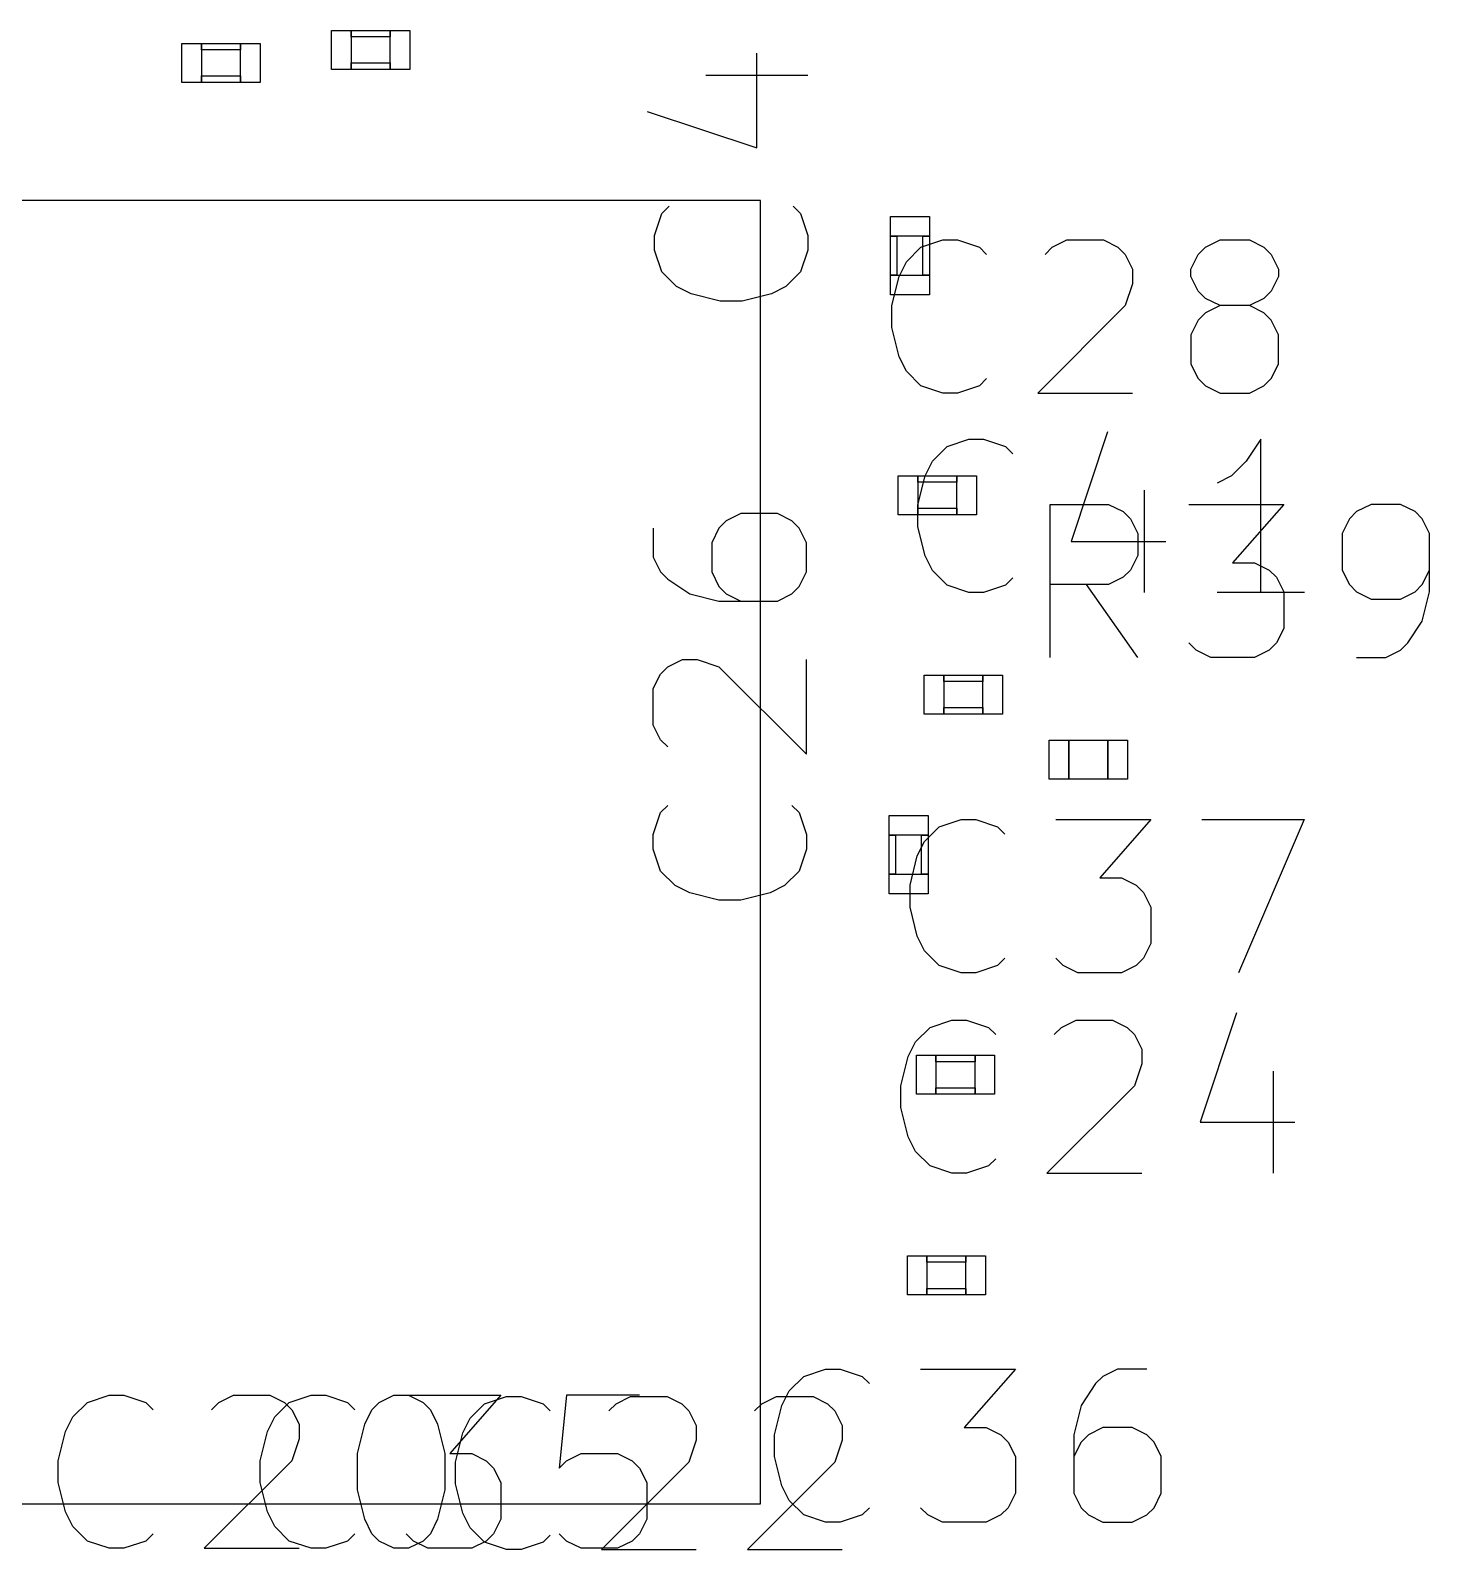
# Model space of a CAD drawing. Header units: millimetres. Extents: x 0 to 100, y 0 to 100.
# Drawn here: x 55.1 to 65.84, y 35.31 to 46.98 of the extents above; entities that cross this region are included whole.
import ezdxf

# ---------------------------------------------------------------- set-up
doc = ezdxf.new("R2010")
doc.units = ezdxf.units.MM
doc.layers.add('F.Fab', color=9, linetype='CONTINUOUS', true_color=0xafafaf)
doc.layers.add('F.Silkscreen', color=41, linetype='CONTINUOUS', true_color=0xf2eda1)

msp = doc.modelspace()

# ---------------------------------------------------------------- linework, layer by layer
at = {"layer": 'F.Fab', "linetype": 'CONTINUOUS'}
for p, q in [((57.41, 46.68), (57.41, 46.98)), ((57.41, 46.98), (57.56, 46.98)), ((57.56, 46.98), (57.56, 46.68)), ((57.56, 46.93), (57.56, 46.98)), ((57.56, 46.98), (57.86, 46.98)), ((57.86, 46.93), (57.56, 46.93)), ((57.86, 46.98), (57.86, 46.93)), ((57.86, 46.68), (57.86, 46.98)), ((57.86, 46.98), (58.01, 46.98)), ((58.01, 46.98), (58.01, 46.68)), ((56.26, 46.58), (56.26, 46.88)), ((56.26, 46.88), (56.41, 46.88)), ((56.41, 46.88), (56.41, 46.58)), ((56.41, 46.83), (56.41, 46.88)), ((56.41, 46.88), (56.71, 46.88)), ((56.71, 46.83), (56.41, 46.83)), ((56.71, 46.88), (56.71, 46.83)), ((56.71, 46.58), (56.71, 46.88)), ((56.71, 46.88), (56.86, 46.88)), ((56.86, 46.88), (56.86, 46.58)), ((57.56, 46.68), (57.41, 46.68)), ((57.56, 46.68), (57.56, 46.73)), ((57.56, 46.73), (57.86, 46.73)), ((57.86, 46.68), (57.56, 46.68)), ((57.86, 46.73), (57.86, 46.68)), ((58.01, 46.68), (57.86, 46.68)), ((56.41, 46.58), (56.26, 46.58)), ((56.41, 46.58), (56.41, 46.63)), ((56.41, 46.63), (56.71, 46.63)), ((56.71, 46.58), (56.41, 46.58)), ((56.71, 46.63), (56.71, 46.58)), ((56.86, 46.58), (56.71, 46.58)), ((60.7038, 45.6738), (50.6962, 45.6738)), ((55.5984, 45.6738), (55.2936, 45.6738)), ((56.1064, 45.6738), (55.8016, 45.6738)), ((56.589, 45.6738), (56.3096, 45.6738)), ((57.097, 45.6738), (56.7922, 45.6738)), ((57.605, 45.6738), (57.3002, 45.6738)), ((58.0876, 45.6738), (57.8082, 45.6738)), ((58.5956, 45.6738), (58.2908, 45.6738)), ((59.1036, 45.6738), (58.7988, 45.6738)), ((59.6116, 45.6738), (59.3068, 45.6738)), ((60.0942, 45.6738), (59.7894, 45.6738)), ((60.7038, 35.6662), (60.7038, 45.6738)), ((61.7, 45.4), (61.7, 45.55)), ((61.7, 45.55), (62, 45.55)), ((62, 45.55), (62, 45.4)), ((61.7, 45.1), (61.7, 45.4)), ((61.7, 45.4), (61.75, 45.4)), ((62, 45.4), (61.7, 45.4)), ((61.75, 45.4), (61.75, 45.1)), ((61.95, 45.1), (61.95, 45.4)), ((61.95, 45.4), (62, 45.4)), ((62, 45.4), (62, 45.1)), ((60.7038, 44.7594), (60.7038, 45.0642)), ((61.75, 45.1), (61.7, 45.1)), ((61.7, 44.95), (61.7, 45.1)), ((61.7, 45.1), (62, 45.1)), ((62, 45.1), (61.95, 45.1)), ((62, 45.1), (62, 44.95)), ((62, 44.95), (61.7, 44.95)), ((60.7038, 44.2768), (60.7038, 44.5816)), ((60.7038, 43.7688), (60.7038, 44.0736)), ((60.7038, 43.2608), (60.7038, 43.5656)), ((61.76, 43.26), (61.76, 43.56)), ((61.76, 43.56), (61.91, 43.56)), ((61.91, 43.56), (61.91, 43.26)), ((61.91, 43.51), (61.91, 43.56)), ((61.91, 43.56), (62.21, 43.56)), ((62.21, 43.56), (62.21, 43.51)), ((62.21, 43.26), (62.21, 43.56)), ((62.21, 43.56), (62.36, 43.56)), ((62.36, 43.56), (62.36, 43.26)), ((62.21, 43.51), (61.91, 43.51)), ((61.91, 43.26), (61.91, 43.31)), ((61.91, 43.31), (62.21, 43.31)), ((62.21, 43.31), (62.21, 43.26)), ((61.91, 43.26), (61.76, 43.26)), ((62.21, 43.26), (61.91, 43.26)), ((62.36, 43.26), (62.21, 43.26)), ((60.7038, 42.7782), (60.7038, 43.0576)), ((60.7038, 42.2702), (60.7038, 42.575)), ((60.7038, 41.7622), (60.7038, 42.067)), ((61.96, 41.73), (61.96, 42.03)), ((61.96, 42.03), (62.11, 42.03)), ((62.11, 42.03), (62.11, 41.73)), ((62.11, 41.98), (62.11, 42.03)), ((62.11, 42.03), (62.41, 42.03)), ((62.41, 42.03), (62.41, 41.98)), ((62.41, 41.73), (62.41, 42.03)), ((62.41, 42.03), (62.56, 42.03)), ((62.56, 42.03), (62.56, 41.73)), ((62.41, 41.98), (62.11, 41.98)), ((62.11, 41.73), (62.11, 41.78)), ((62.11, 41.78), (62.41, 41.78)), ((62.41, 41.78), (62.41, 41.73)), ((62.11, 41.73), (61.96, 41.73)), ((62.41, 41.73), (62.11, 41.73)), ((62.56, 41.73), (62.41, 41.73)), ((60.7038, 41.2796), (60.7038, 41.559)), ((62.92, 41.23), (62.92, 41.53)), ((62.92, 41.53), (63.07, 41.53)), ((63.07, 41.53), (63.07, 41.23)), ((63.37, 41.23), (63.37, 41.53)), ((63.37, 41.53), (63.52, 41.53)), ((63.52, 41.53), (63.52, 41.23)), ((63.07, 41.23), (62.92, 41.23)), ((63.52, 41.23), (63.37, 41.23)), ((60.7038, 40.7716), (60.7038, 41.0764)), ((61.69, 40.8), (61.69, 40.95)), ((61.69, 40.95), (61.99, 40.95)), ((61.99, 40.95), (61.99, 40.8)), ((61.69, 40.5), (61.69, 40.8)), ((61.69, 40.8), (61.74, 40.8)), ((61.99, 40.8), (61.69, 40.8)), ((61.74, 40.8), (61.74, 40.5)), ((61.94, 40.5), (61.94, 40.8)), ((61.94, 40.8), (61.99, 40.8)), ((61.99, 40.8), (61.99, 40.5)), ((60.7038, 40.2636), (60.7038, 40.5684)), ((61.74, 40.5), (61.69, 40.5)), ((61.69, 40.35), (61.69, 40.5)), ((61.69, 40.5), (61.99, 40.5)), ((61.99, 40.5), (61.94, 40.5)), ((61.99, 40.5), (61.99, 40.35)), ((61.99, 40.35), (61.69, 40.35)), ((60.7038, 39.781), (60.7038, 40.0604)), ((60.7038, 39.273), (60.7038, 39.5778)), ((61.9, 38.81), (61.9, 39.11)), ((61.9, 39.11), (62.05, 39.11)), ((62.05, 39.11), (62.05, 38.81)), ((62.05, 39.06), (62.05, 39.11)), ((62.05, 39.11), (62.35, 39.11)), ((62.35, 39.11), (62.35, 39.06)), ((62.35, 38.81), (62.35, 39.11)), ((62.35, 39.11), (62.5, 39.11)), ((62.5, 39.11), (62.5, 38.81)), ((60.7038, 38.765), (60.7038, 39.0698)), ((62.35, 39.06), (62.05, 39.06)), ((62.05, 38.81), (62.05, 38.86)), ((62.05, 38.86), (62.35, 38.86)), ((62.35, 38.86), (62.35, 38.81)), ((62.05, 38.81), (61.9, 38.81)), ((62.35, 38.81), (62.05, 38.81)), ((62.5, 38.81), (62.35, 38.81)), ((60.7038, 38.2824), (60.7038, 38.5618)), ((60.7038, 37.7744), (60.7038, 38.0792)), ((60.7038, 37.2664), (60.7038, 37.5712)), ((61.83, 37.27), (61.83, 37.57)), ((61.83, 37.57), (61.98, 37.57)), ((61.98, 37.57), (61.98, 37.27)), ((61.98, 37.52), (61.98, 37.57)), ((61.98, 37.57), (62.28, 37.57)), ((62.28, 37.57), (62.28, 37.52)), ((62.28, 37.27), (62.28, 37.57)), ((62.28, 37.57), (62.43, 37.57)), ((62.43, 37.57), (62.43, 37.27)), ((62.28, 37.52), (61.98, 37.52)), ((61.98, 37.27), (61.83, 37.27)), ((61.98, 37.27), (61.98, 37.32)), ((61.98, 37.32), (62.28, 37.32)), ((62.28, 37.27), (61.98, 37.27)), ((62.28, 37.32), (62.28, 37.27)), ((62.43, 37.27), (62.28, 37.27)), ((60.7038, 36.7584), (60.7038, 37.0632)), ((60.7038, 36.2758), (60.7038, 36.5806)), ((50.6962, 35.6662), (60.7038, 35.6662)), ((55.2936, 35.6662), (55.5984, 35.6662)), ((55.8016, 35.6662), (56.1064, 35.6662)), ((56.3096, 35.6662), (56.589, 35.6662)), ((56.7922, 35.6662), (57.097, 35.6662)), ((57.3002, 35.6662), (57.605, 35.6662)), ((57.8082, 35.6662), (58.0876, 35.6662)), ((58.2908, 35.6662), (58.5956, 35.6662)), ((58.7988, 35.6662), (59.1036, 35.6662)), ((59.3068, 35.6662), (59.6116, 35.6662)), ((59.7894, 35.6662), (60.0942, 35.6662))]:
    msp.add_line(p, q, dxfattribs=at)
at = {"layer": 'F.Silkscreen', "linetype": 'CONTINUOUS'}
for p, q in [((60.673979, 46.077122), (60.673979, 46.805449)), ((60.281803, 46.637374), (61.066155, 46.637374)), ((59.833602, 46.357248), (60.673979, 46.077122)), ((59.945652, 45.572896), (60.001677, 45.628921)), ((60.7038, 45.6738), (60.4244, 45.6738)), ((60.7038, 45.3944), (60.7038, 45.6738)), ((60.954104, 45.628921), (61.01013, 45.572896)), ((59.889627, 45.40482), (59.945652, 45.572896)), ((61.01013, 45.572896), (61.066155, 45.40482)), ((59.889627, 45.29277), (59.889627, 45.40482)), ((61.066155, 45.40482), (61.066155, 45.29277)), ((59.945652, 45.124695), (59.889627, 45.29277)), ((61.066155, 45.29277), (61.01013, 45.124695)), ((61.822644, 45.202297), (61.934695, 45.314347)), ((61.934695, 45.314347), (62.10277, 45.370372)), ((62.10277, 45.370372), (62.21482, 45.370372)), ((62.21482, 45.370372), (62.382896, 45.314347)), ((62.382896, 45.314347), (62.438921, 45.258322)), ((62.887122, 45.258322), (62.943147, 45.314347)), ((62.943147, 45.314347), (63.055198, 45.370372)), ((63.055198, 45.370372), (63.335323, 45.370372)), ((63.335323, 45.370372), (63.447374, 45.314347)), ((63.447374, 45.314347), (63.503399, 45.258322)), ((64.06365, 45.258322), (64.119675, 45.314347)), ((64.119675, 45.314347), (64.231726, 45.370372)), ((64.231726, 45.370372), (64.455826, 45.370372)), ((64.455826, 45.370372), (64.567877, 45.314347)), ((64.567877, 45.314347), (64.623902, 45.258322)), ((61.766619, 45.090247), (61.822644, 45.202297)), ((63.503399, 45.258322), (63.559424, 45.146272)), ((64.007625, 45.146272), (64.06365, 45.258322)), ((64.623902, 45.258322), (64.679927, 45.146272)), ((60.057702, 45.012644), (59.945652, 45.124695)), ((61.01013, 45.124695), (60.898079, 45.012644)), ((61.710594, 44.866146), (61.766619, 45.090247)), ((63.559424, 45.034222), (63.503399, 44.866146)), ((63.559424, 45.146272), (63.559424, 45.034222)), ((64.007625, 45.090247), (64.007625, 45.146272)), ((64.06365, 44.978196), (64.007625, 45.090247)), ((64.679927, 45.090247), (64.623902, 44.978196)), ((64.679927, 45.146272), (64.679927, 45.090247)), ((60.169752, 44.956619), (60.057702, 45.012644)), ((60.393853, 44.900594), (60.169752, 44.956619)), ((60.786029, 44.956619), (60.561928, 44.900594)), ((60.898079, 45.012644), (60.786029, 44.956619)), ((64.119675, 44.922171), (64.06365, 44.978196)), ((64.231726, 44.866146), (64.119675, 44.922171)), ((64.567877, 44.922171), (64.455826, 44.866146)), ((64.623902, 44.978196), (64.567877, 44.922171)), ((60.561928, 44.900594), (60.393853, 44.900594)), ((61.710594, 44.698071), (61.710594, 44.866146)), ((63.503399, 44.866146), (62.831097, 44.193844)), ((64.119675, 44.810121), (64.06365, 44.754096)), ((64.231726, 44.866146), (64.119675, 44.810121)), ((64.455826, 44.866146), (64.231726, 44.866146)), ((64.567877, 44.810121), (64.455826, 44.866146)), ((64.623902, 44.754096), (64.567877, 44.810121)), ((61.766619, 44.47397), (61.710594, 44.698071)), ((64.06365, 44.754096), (64.007625, 44.642046)), ((64.679927, 44.642046), (64.623902, 44.754096)), ((64.007625, 44.642046), (64.007625, 44.417945)), ((64.679927, 44.417945), (64.679927, 44.642046)), ((61.822644, 44.36192), (61.766619, 44.47397)), ((61.934695, 44.24987), (61.822644, 44.36192)), ((64.007625, 44.417945), (64.06365, 44.305895)), ((64.623902, 44.305895), (64.679927, 44.417945)), ((62.10277, 44.193844), (61.934695, 44.24987)), ((62.382896, 44.24987), (62.21482, 44.193844)), ((62.438921, 44.305895), (62.382896, 44.24987)), ((64.06365, 44.305895), (64.119675, 44.24987)), ((64.119675, 44.24987), (64.231726, 44.193844)), ((64.455826, 44.193844), (64.567877, 44.24987)), ((64.567877, 44.24987), (64.623902, 44.305895)), ((62.21482, 44.193844), (62.10277, 44.193844)), ((62.831097, 44.193844), (63.559424, 44.193844)), ((64.231726, 44.193844), (64.455826, 44.193844)), ((63.367248, 43.896398), (63.087122, 43.05602)), ((62.022644, 43.672297), (62.134695, 43.784347)), ((62.134695, 43.784347), (62.30277, 43.840372)), ((62.30277, 43.840372), (62.41482, 43.840372)), ((62.41482, 43.840372), (62.582896, 43.784347)), ((62.582896, 43.784347), (62.638921, 43.728322)), ((64.543776, 43.840372), (64.431726, 43.672297)), ((64.543776, 42.663844), (64.543776, 43.840372)), ((61.966619, 43.560247), (62.022644, 43.672297)), ((64.431726, 43.672297), (64.319675, 43.560247)), ((61.910594, 43.336146), (61.966619, 43.560247)), ((64.319675, 43.560247), (64.207625, 43.504222)), ((63.647374, 43.448196), (63.647374, 42.663844)), ((61.910594, 43.168071), (61.910594, 43.336146)), ((62.926619, 42.163844), (62.926619, 43.340372)), ((62.926619, 43.340372), (63.37482, 43.340372)), ((63.37482, 43.340372), (63.486871, 43.284347)), ((63.486871, 43.284347), (63.542896, 43.228322)), ((63.991097, 43.340372), (64.719424, 43.340372)), ((64.719424, 43.340372), (64.327248, 42.892171)), ((65.279675, 43.284347), (65.22365, 43.228322)), ((65.391726, 43.340372), (65.279675, 43.284347)), ((65.615826, 43.340372), (65.391726, 43.340372)), ((65.727877, 43.284347), (65.615826, 43.340372)), ((65.783902, 43.228322), (65.727877, 43.284347)), ((60.439878, 43.213902), (60.383853, 43.157877)), ((60.551928, 43.269927), (60.439878, 43.213902)), ((60.832054, 43.269927), (60.551928, 43.269927)), ((60.944104, 43.213902), (60.832054, 43.269927)), ((61.00013, 43.157877), (60.944104, 43.213902)), ((61.966619, 42.94397), (61.910594, 43.168071)), ((63.542896, 43.228322), (63.598921, 43.116272)), ((65.22365, 43.228322), (65.167625, 43.116272)), ((65.839927, 43.116272), (65.783902, 43.228322)), ((59.879627, 43.157877), (59.879627, 42.933776)), ((60.383853, 43.157877), (60.327828, 43.045826)), ((61.056155, 43.045826), (61.00013, 43.157877)), ((63.087122, 43.05602), (63.815449, 43.05602)), ((63.598921, 43.116272), (63.598921, 42.948196)), ((65.167625, 43.116272), (65.167625, 42.836146)), ((65.839927, 42.668071), (65.839927, 43.116272)), ((59.879627, 42.933776), (59.935652, 42.821726)), ((60.327828, 43.045826), (60.327828, 42.821726)), ((61.056155, 42.821726), (61.056155, 43.045826)), ((62.022644, 42.83192), (61.966619, 42.94397)), ((63.598921, 42.948196), (63.542896, 42.836146)), ((59.935652, 42.821726), (59.991677, 42.765701)), ((60.327828, 42.821726), (60.383853, 42.709675)), ((61.00013, 42.709675), (61.056155, 42.821726)), ((62.134695, 42.71987), (62.022644, 42.83192)), ((63.542896, 42.836146), (63.486871, 42.780121)), ((64.327248, 42.892171), (64.495323, 42.892171)), ((64.495323, 42.892171), (64.607374, 42.836146)), ((64.607374, 42.836146), (64.663399, 42.780121)), ((65.167625, 42.836146), (65.22365, 42.724096)), ((65.783902, 42.724096), (65.839927, 42.836146)), ((59.991677, 42.765701), (60.159752, 42.65365)), ((60.383853, 42.709675), (60.439878, 42.65365)), ((60.944104, 42.65365), (61.00013, 42.709675)), ((62.30277, 42.663844), (62.134695, 42.71987)), ((62.582896, 42.71987), (62.41482, 42.663844)), ((62.638921, 42.775895), (62.582896, 42.71987)), ((63.37482, 42.724096), (62.926619, 42.724096)), ((63.598921, 42.163844), (63.206745, 42.724096)), ((63.486871, 42.780121), (63.37482, 42.724096)), ((64.663399, 42.780121), (64.719424, 42.668071)), ((65.22365, 42.724096), (65.279675, 42.668071)), ((65.727877, 42.668071), (65.783902, 42.724096)), ((60.159752, 42.65365), (60.383853, 42.597625)), ((60.383853, 42.597625), (60.832054, 42.597625)), ((60.439878, 42.65365), (60.551928, 42.597625)), ((60.832054, 42.597625), (60.944104, 42.65365)), ((62.41482, 42.663844), (62.30277, 42.663844)), ((64.879927, 42.663844), (64.207625, 42.663844)), ((64.719424, 42.668071), (64.719424, 42.387945)), ((65.279675, 42.668071), (65.391726, 42.612046)), ((65.391726, 42.612046), (65.615826, 42.612046)), ((65.615826, 42.612046), (65.727877, 42.668071)), ((65.783902, 42.44397), (65.839927, 42.668071)), ((64.719424, 42.387945), (64.663399, 42.275895)), ((65.671851, 42.275895), (65.783902, 42.44397)), ((64.047122, 42.21987), (63.991097, 42.275895)), ((64.663399, 42.275895), (64.607374, 42.21987)), ((65.615826, 42.21987), (65.671851, 42.275895)), ((59.991677, 42.093399), (60.103727, 42.149424)), ((60.103727, 42.149424), (60.215778, 42.149424)), ((60.215778, 42.149424), (60.383853, 42.093399)), ((61.056155, 41.421097), (61.056155, 42.149424)), ((64.159172, 42.163844), (64.047122, 42.21987)), ((64.495323, 42.163844), (64.159172, 42.163844)), ((64.607374, 42.21987), (64.495323, 42.163844)), ((65.279675, 42.163844), (65.503776, 42.163844)), ((65.503776, 42.163844), (65.615826, 42.21987)), ((59.879627, 41.925323), (59.935652, 42.037374)), ((59.935652, 42.037374), (59.991677, 42.093399)), ((60.383853, 42.093399), (61.056155, 41.421097)), ((59.879627, 41.645198), (59.879627, 41.925323)), ((59.935652, 41.533147), (59.879627, 41.645198)), ((59.991677, 41.477122), (59.935652, 41.533147)), ((63.07, 41.23), (63.07, 41.53)), ((63.07, 41.53), (63.37, 41.53)), ((63.37, 41.53), (63.37, 41.23)), ((63.37, 41.23), (63.07, 41.23)), ((59.879627, 40.80482), (59.935652, 40.972896)), ((59.935652, 40.972896), (59.991677, 41.028921)), ((60.944104, 41.028921), (61.00013, 40.972896)), ((61.00013, 40.972896), (61.056155, 40.80482)), ((61.962644, 40.752297), (62.074695, 40.864347)), ((62.074695, 40.864347), (62.24277, 40.920372)), ((62.24277, 40.920372), (62.35482, 40.920372)), ((62.35482, 40.920372), (62.522896, 40.864347)), ((62.522896, 40.864347), (62.578921, 40.808322)), ((62.971097, 40.920372), (63.699424, 40.920372)), ((63.699424, 40.920372), (63.307248, 40.472171)), ((64.0916, 40.920372), (64.875952, 40.920372)), ((64.875952, 40.920372), (64.371726, 39.743844)), ((59.879627, 40.69277), (59.879627, 40.80482)), ((61.056155, 40.80482), (61.056155, 40.69277)), ((61.906619, 40.640247), (61.962644, 40.752297)), ((59.935652, 40.524695), (59.879627, 40.69277)), ((61.056155, 40.69277), (61.00013, 40.524695)), ((61.850594, 40.416146), (61.906619, 40.640247)), ((60.047702, 40.412644), (59.935652, 40.524695)), ((61.00013, 40.524695), (60.888079, 40.412644)), ((60.159752, 40.356619), (60.047702, 40.412644)), ((60.888079, 40.412644), (60.776029, 40.356619)), ((61.850594, 40.248071), (61.850594, 40.416146)), ((63.307248, 40.472171), (63.475323, 40.472171)), ((63.475323, 40.472171), (63.587374, 40.416146)), ((63.587374, 40.416146), (63.643399, 40.360121)), ((60.383853, 40.300594), (60.159752, 40.356619)), ((60.551928, 40.300594), (60.383853, 40.300594)), ((60.776029, 40.356619), (60.551928, 40.300594)), ((63.643399, 40.360121), (63.699424, 40.248071)), ((61.906619, 40.02397), (61.850594, 40.248071)), ((63.699424, 40.248071), (63.699424, 39.967945)), ((61.962644, 39.91192), (61.906619, 40.02397)), ((62.074695, 39.79987), (61.962644, 39.91192)), ((63.699424, 39.967945), (63.643399, 39.855895)), ((62.24277, 39.743844), (62.074695, 39.79987)), ((62.522896, 39.79987), (62.35482, 39.743844)), ((62.578921, 39.855895), (62.522896, 39.79987)), ((63.027122, 39.79987), (62.971097, 39.855895)), ((63.139172, 39.743844), (63.027122, 39.79987)), ((63.587374, 39.79987), (63.475323, 39.743844)), ((63.643399, 39.855895), (63.587374, 39.79987)), ((62.35482, 39.743844), (62.24277, 39.743844)), ((63.475323, 39.743844), (63.139172, 39.743844)), ((64.357751, 39.436398), (64.077625, 38.59602)), ((61.892644, 39.212297), (62.004695, 39.324347)), ((62.004695, 39.324347), (62.17277, 39.380372)), ((62.17277, 39.380372), (62.28482, 39.380372)), ((62.28482, 39.380372), (62.452896, 39.324347)), ((62.452896, 39.324347), (62.508921, 39.268322)), ((62.957122, 39.268322), (63.013147, 39.324347)), ((63.013147, 39.324347), (63.125198, 39.380372)), ((63.125198, 39.380372), (63.405323, 39.380372)), ((63.405323, 39.380372), (63.517374, 39.324347)), ((63.517374, 39.324347), (63.573399, 39.268322)), ((61.836619, 39.100247), (61.892644, 39.212297)), ((63.573399, 39.268322), (63.629424, 39.156272)), ((61.780594, 38.876146), (61.836619, 39.100247)), ((63.629424, 39.156272), (63.629424, 39.044222)), ((63.629424, 39.044222), (63.573399, 38.876146)), ((64.637877, 38.988196), (64.637877, 38.203844)), ((61.780594, 38.708071), (61.780594, 38.876146)), ((63.573399, 38.876146), (62.901097, 38.203844)), ((61.836619, 38.48397), (61.780594, 38.708071)), ((64.077625, 38.59602), (64.805952, 38.59602)), ((61.892644, 38.37192), (61.836619, 38.48397)), ((62.004695, 38.25987), (61.892644, 38.37192)), ((62.508921, 38.315895), (62.452896, 38.25987)), ((62.17277, 38.203844), (62.004695, 38.25987)), ((62.28482, 38.203844), (62.17277, 38.203844)), ((62.452896, 38.25987), (62.28482, 38.203844)), ((62.901097, 38.203844), (63.629424, 38.203844)), ((60.922644, 36.532297), (61.034695, 36.644347)), ((61.034695, 36.644347), (61.20277, 36.700372)), ((61.20277, 36.700372), (61.31482, 36.700372)), ((61.31482, 36.700372), (61.482896, 36.644347)), ((61.482896, 36.644347), (61.538921, 36.588322)), ((61.931097, 36.700372), (62.659424, 36.700372)), ((62.659424, 36.700372), (62.267248, 36.252171)), ((63.331726, 36.644347), (63.275701, 36.588322)), ((63.443776, 36.700372), (63.331726, 36.644347)), ((63.667877, 36.700372), (63.443776, 36.700372)), ((60.866619, 36.420247), (60.922644, 36.532297)), ((63.275701, 36.588322), (63.16365, 36.420247)), ((55.422644, 36.332297), (55.534695, 36.444347)), ((55.534695, 36.444347), (55.70277, 36.500372)), ((55.70277, 36.500372), (55.81482, 36.500372)), ((55.81482, 36.500372), (55.982896, 36.444347)), ((55.982896, 36.444347), (56.038921, 36.388322)), ((56.487122, 36.388322), (56.543147, 36.444347)), ((56.543147, 36.444347), (56.655198, 36.500372)), ((56.655198, 36.500372), (56.935323, 36.500372)), ((56.935323, 36.500372), (57.047374, 36.444347)), ((56.972644, 36.332297), (57.084695, 36.444347)), ((57.047374, 36.444347), (57.103399, 36.388322)), ((57.084695, 36.444347), (57.25277, 36.500372)), ((57.25277, 36.500372), (57.36482, 36.500372)), ((57.36482, 36.500372), (57.532896, 36.444347)), ((57.532896, 36.444347), (57.588921, 36.388322)), ((57.719675, 36.388322), (57.775701, 36.444347)), ((57.775701, 36.444347), (57.887751, 36.500372)), ((57.887751, 36.500372), (57.999801, 36.500372)), ((57.981097, 36.500372), (58.709424, 36.500372)), ((57.999801, 36.500372), (58.111851, 36.444347)), ((58.111851, 36.444347), (58.167877, 36.388322)), ((58.709424, 36.500372), (58.317248, 36.052171)), ((58.472644, 36.322297), (58.584695, 36.434347)), ((58.584695, 36.434347), (58.75277, 36.490372)), ((58.75277, 36.490372), (58.86482, 36.490372)), ((58.86482, 36.490372), (59.032896, 36.434347)), ((59.032896, 36.434347), (59.088921, 36.378322)), ((59.21365, 36.500372), (59.157625, 35.940121)), ((59.773902, 36.500372), (59.21365, 36.500372)), ((59.537122, 36.378322), (59.593147, 36.434347)), ((59.593147, 36.434347), (59.705198, 36.490372)), ((59.705198, 36.490372), (59.985323, 36.490372)), ((59.985323, 36.490372), (60.097374, 36.434347)), ((60.097374, 36.434347), (60.153399, 36.378322)), ((60.657625, 36.378322), (60.71365, 36.434347)), ((60.71365, 36.434347), (60.825701, 36.490372)), ((60.810594, 36.196146), (60.866619, 36.420247)), ((60.825701, 36.490372), (61.105826, 36.490372)), ((61.105826, 36.490372), (61.217877, 36.434347)), ((61.217877, 36.434347), (61.273902, 36.378322)), ((63.16365, 36.420247), (63.107625, 36.196146)), ((55.366619, 36.220247), (55.422644, 36.332297)), ((56.916619, 36.220247), (56.972644, 36.332297)), ((57.103399, 36.388322), (57.159424, 36.276272)), ((57.66365, 36.276272), (57.719675, 36.388322)), ((58.167877, 36.388322), (58.223902, 36.276272)), ((58.416619, 36.210247), (58.472644, 36.322297)), ((60.153399, 36.378322), (60.209424, 36.266272)), ((61.273902, 36.378322), (61.329927, 36.266272)), ((55.310594, 35.996146), (55.366619, 36.220247)), ((56.860594, 35.996146), (56.916619, 36.220247)), ((57.159424, 36.276272), (57.159424, 36.164222)), ((57.607625, 36.052171), (57.66365, 36.276272)), ((58.223902, 36.276272), (58.279927, 36.052171)), ((58.360594, 35.986146), (58.416619, 36.210247)), ((60.209424, 36.266272), (60.209424, 36.154222)), ((60.810594, 36.028071), (60.810594, 36.196146)), ((61.329927, 36.266272), (61.329927, 36.154222)), ((62.267248, 36.252171), (62.435323, 36.252171)), ((62.435323, 36.252171), (62.547374, 36.196146)), ((62.547374, 36.196146), (62.603399, 36.140121)), ((63.107625, 36.196146), (63.107625, 35.747945)), ((63.219675, 36.196146), (63.16365, 36.140121)), ((63.331726, 36.252171), (63.219675, 36.196146)), ((63.555826, 36.252171), (63.331726, 36.252171)), ((63.667877, 36.196146), (63.555826, 36.252171)), ((63.723902, 36.140121), (63.667877, 36.196146)), ((57.159424, 36.164222), (57.103399, 35.996146)), ((57.607625, 35.772046), (57.607625, 36.052171)), ((58.279927, 36.052171), (58.279927, 35.772046)), ((58.317248, 36.052171), (58.485323, 36.052171)), ((58.485323, 36.052171), (58.597374, 35.996146)), ((59.21365, 35.996146), (59.325701, 36.052171)), ((59.325701, 36.052171), (59.605826, 36.052171)), ((59.605826, 36.052171), (59.717877, 35.996146)), ((60.209424, 36.154222), (60.153399, 35.986146)), ((61.329927, 36.154222), (61.273902, 35.986146)), ((62.603399, 36.140121), (62.659424, 36.028071)), ((63.16365, 36.140121), (63.107625, 36.028071)), ((63.779927, 36.028071), (63.723902, 36.140121)), ((55.310594, 35.828071), (55.310594, 35.996146)), ((57.103399, 35.996146), (56.431097, 35.323844)), ((56.860594, 35.828071), (56.860594, 35.996146)), ((58.360594, 35.818071), (58.360594, 35.986146)), ((58.597374, 35.996146), (58.653399, 35.940121)), ((58.653399, 35.940121), (58.709424, 35.828071)), ((59.157625, 35.940121), (59.21365, 35.996146)), ((60.153399, 35.986146), (59.481097, 35.313844)), ((59.717877, 35.996146), (59.773902, 35.940121)), ((59.773902, 35.940121), (59.829927, 35.828071)), ((61.273902, 35.986146), (60.6016, 35.313844)), ((60.7038, 35.6662), (60.7038, 35.9456)), ((60.866619, 35.80397), (60.810594, 36.028071)), ((62.659424, 36.028071), (62.659424, 35.747945)), ((63.779927, 35.747945), (63.779927, 36.028071)), ((55.366619, 35.60397), (55.310594, 35.828071)), ((56.916619, 35.60397), (56.860594, 35.828071)), ((58.416619, 35.59397), (58.360594, 35.818071)), ((58.709424, 35.828071), (58.709424, 35.547945)), ((59.829927, 35.828071), (59.829927, 35.547945)), ((57.66365, 35.547945), (57.607625, 35.772046)), ((58.279927, 35.772046), (58.223902, 35.547945)), ((60.922644, 35.69192), (60.866619, 35.80397)), ((62.659424, 35.747945), (62.603399, 35.635895)), ((63.107625, 35.747945), (63.16365, 35.635895)), ((63.723902, 35.635895), (63.779927, 35.747945)), ((55.422644, 35.49192), (55.366619, 35.60397)), ((56.972644, 35.49192), (56.916619, 35.60397)), ((58.472644, 35.48192), (58.416619, 35.59397)), ((60.4244, 35.6662), (60.7038, 35.6662)), ((61.034695, 35.57987), (60.922644, 35.69192)), ((61.538921, 35.635895), (61.482896, 35.57987)), ((61.987122, 35.57987), (61.931097, 35.635895)), ((62.603399, 35.635895), (62.547374, 35.57987)), ((63.16365, 35.635895), (63.219675, 35.57987)), ((63.667877, 35.57987), (63.723902, 35.635895)), ((55.534695, 35.37987), (55.422644, 35.49192)), ((57.084695, 35.37987), (56.972644, 35.49192)), ((57.719675, 35.435895), (57.66365, 35.547945)), ((58.223902, 35.547945), (58.167877, 35.435895)), ((58.584695, 35.36987), (58.472644, 35.48192)), ((58.709424, 35.547945), (58.653399, 35.435895)), ((59.829927, 35.547945), (59.773902, 35.435895)), ((61.20277, 35.523844), (61.034695, 35.57987)), ((61.31482, 35.523844), (61.20277, 35.523844)), ((61.482896, 35.57987), (61.31482, 35.523844)), ((62.099172, 35.523844), (61.987122, 35.57987)), ((62.435323, 35.523844), (62.099172, 35.523844)), ((62.547374, 35.57987), (62.435323, 35.523844)), ((63.219675, 35.57987), (63.331726, 35.523844)), ((63.331726, 35.523844), (63.555826, 35.523844)), ((63.555826, 35.523844), (63.667877, 35.57987)), ((55.70277, 35.323844), (55.534695, 35.37987)), ((55.982896, 35.37987), (55.81482, 35.323844)), ((56.038921, 35.435895), (55.982896, 35.37987)), ((57.25277, 35.323844), (57.084695, 35.37987)), ((57.532896, 35.37987), (57.36482, 35.323844)), ((57.588921, 35.435895), (57.532896, 35.37987)), ((57.775701, 35.37987), (57.719675, 35.435895)), ((57.887751, 35.323844), (57.775701, 35.37987)), ((58.037122, 35.37987), (57.981097, 35.435895)), ((58.111851, 35.37987), (57.999801, 35.323844)), ((58.149172, 35.323844), (58.037122, 35.37987)), ((58.167877, 35.435895), (58.111851, 35.37987)), ((58.597374, 35.37987), (58.485323, 35.323844)), ((58.75277, 35.313844), (58.584695, 35.36987)), ((58.653399, 35.435895), (58.597374, 35.37987)), ((59.032896, 35.36987), (58.86482, 35.313844)), ((59.088921, 35.425895), (59.032896, 35.36987)), ((59.21365, 35.37987), (59.157625, 35.435895)), ((59.325701, 35.323844), (59.21365, 35.37987)), ((59.717877, 35.37987), (59.605826, 35.323844)), ((59.773902, 35.435895), (59.717877, 35.37987)), ((55.81482, 35.323844), (55.70277, 35.323844)), ((56.431097, 35.323844), (57.159424, 35.323844)), ((57.36482, 35.323844), (57.25277, 35.323844)), ((57.999801, 35.323844), (57.887751, 35.323844)), ((58.485323, 35.323844), (58.149172, 35.323844)), ((58.86482, 35.313844), (58.75277, 35.313844)), ((59.605826, 35.323844), (59.325701, 35.323844)), ((59.481097, 35.313844), (60.209424, 35.313844)), ((60.6016, 35.313844), (61.329927, 35.313844))]:
    msp.add_line(p, q, dxfattribs=at)

doc.saveas('drawing.dxf')
